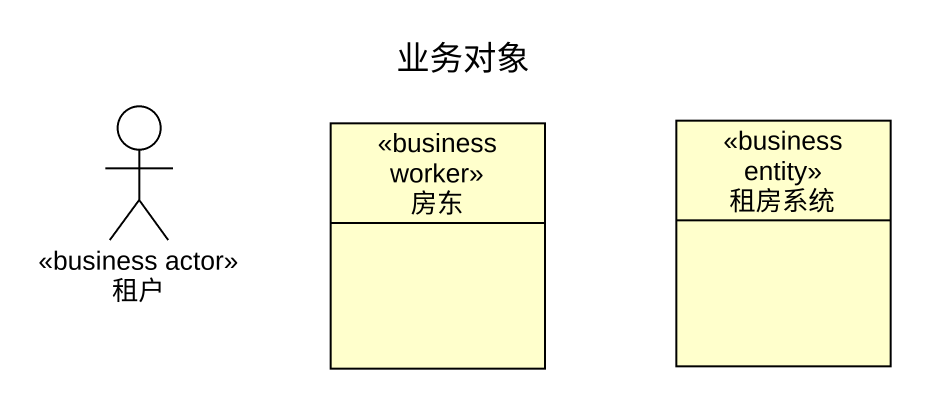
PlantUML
@startuml
title 业务对象
allowmixing
hide circle
hide empty members
actor 租户 <<business actor>>
class 房东 <<business worker>>
class 租房系统 <<business entity>>
@enduml
